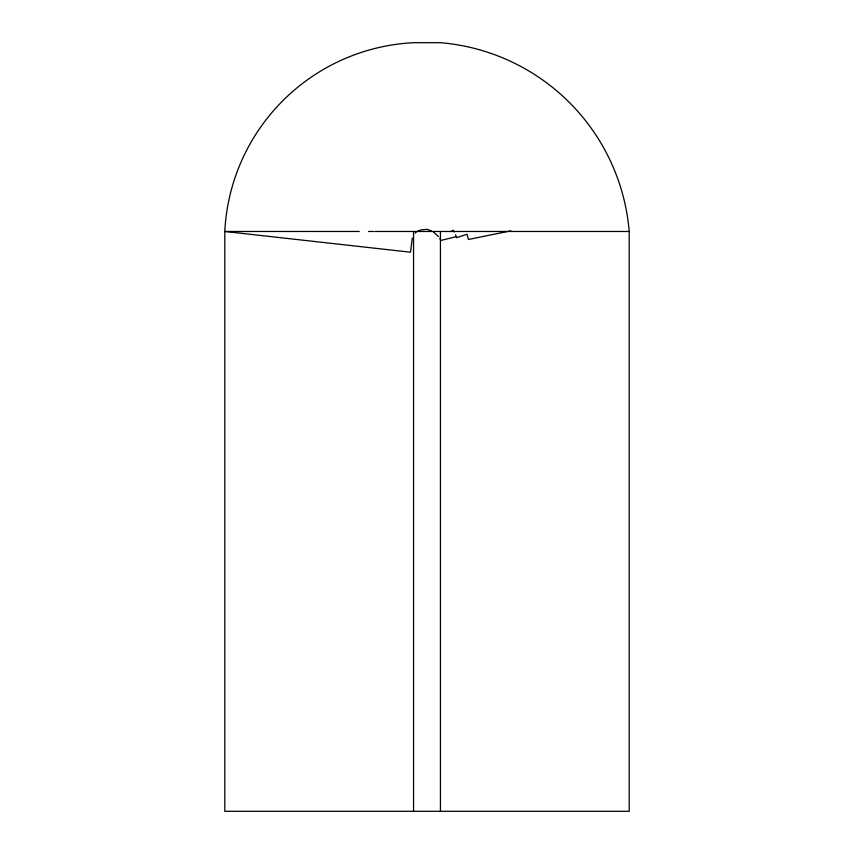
<?xml version="1.0" encoding="UTF-8"?>
<svg xmlns="http://www.w3.org/2000/svg" width="854" height="854" viewBox="0 0 854 854"><rect width="100%" height="100%" fill="white"/><g stroke="black" fill="none" stroke-linecap="round" stroke-linejoin="round"><path stroke-width="1.28" d="M412.29 237.988L410.518 252.208L224.794 231.466L224.794 811.3L629.206 811.3L629.206 231.466A206.636 206.636 0 0 0 440.44 42.7L413.56 42.7A198.95 198.95 0 0 0 224.794 231.466L359.246 231.466M415.215 233.121L416.282 232.171M451.061 231.541L453.228 230.206L454.2 232.021M456.292 236.654L440.91 240.444L439.842 238.437M368.533 231.466L373.849 231.466M375.13 231.466L629.206 231.466M431.462 230.996L427.203 229.342L421.481 229.854A11.71 11.71 0 0 0 417.467 231.349M433.469 232.064L438.54 236.579M455.545 234.765L456.687 237.658L467.042 234.252L468.419 239.462L510.831 230.858L510.927 231.466M440.44 231.466L440.44 811.3M413.56 231.466L413.56 811.3"/></g></svg>
